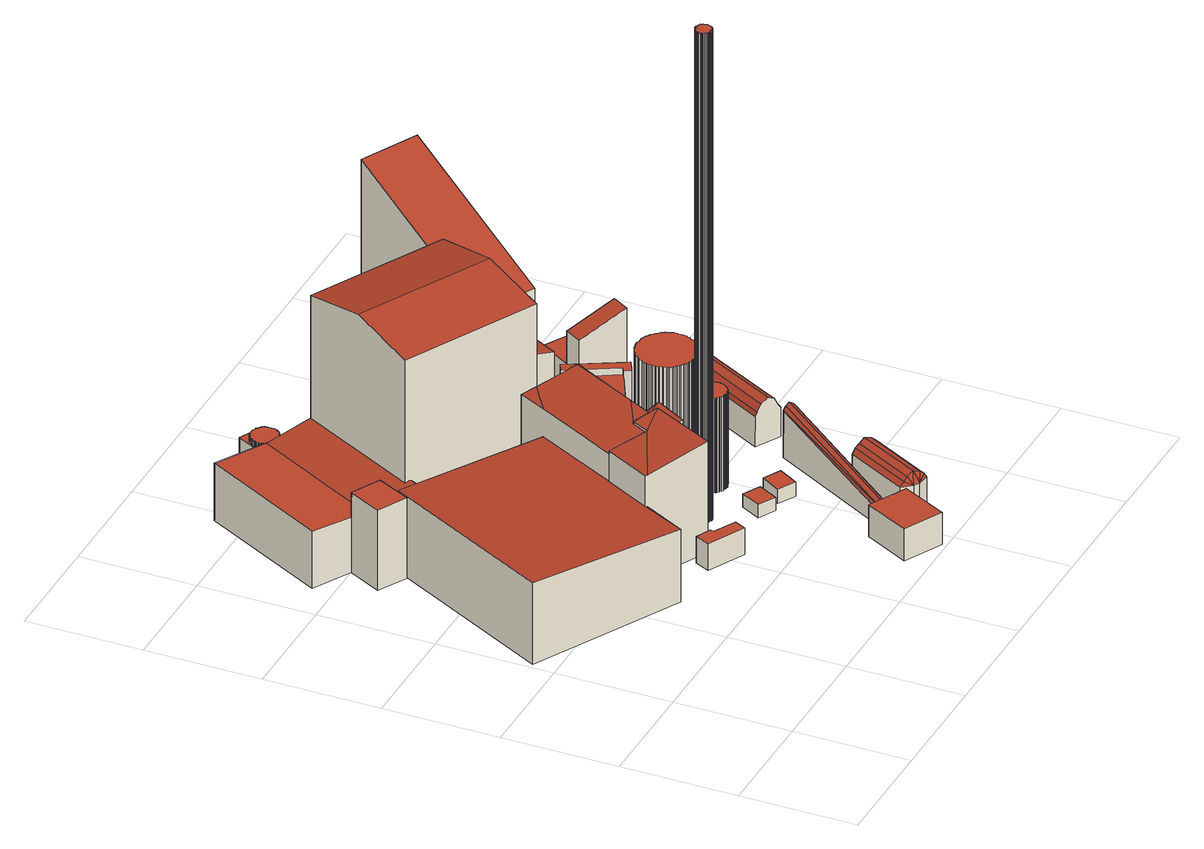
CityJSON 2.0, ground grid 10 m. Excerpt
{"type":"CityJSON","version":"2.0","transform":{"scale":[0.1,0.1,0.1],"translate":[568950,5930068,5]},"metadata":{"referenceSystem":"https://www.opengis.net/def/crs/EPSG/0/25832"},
"CityObjects":{
"building1":{"type":"Building","attributes":{"Grundfläche 2D":"358.483585","Grundhöhe NN":"5.231"},"geometry":[{"type":"Solid","lod":"3","boundaries":[[[[0,1,2,3]],[[4,2,1]],[[5,6,3,2]],[[7,8,9,10,11,12,13,14,15]],[[16,17,18,19]],[[20,21,22,23,24,25]],[[26,24,23]],[[27,24,26]],[[28,29,30,31,32,33,34]],[[35,36,37,38,39,40]],[[41,35,40]],[[42,43,44,45,46,47,48,49,50,51]],[[52,51,50]],[[53,47,46]],[[1,0,54,55]],[[50,4,1,55,56,52]],[[4,50,49,2]],[[2,49,48,5]],[[5,48,36,35,6]],[[57,54,0,3,6,35,41]],[[11,10,58,59]],[[14,13,60,61]],[[14,61,62,15]],[[8,63,64,9]],[[10,9,64,58]],[[25,17,16,65,66,20]],[[17,25,24,18]],[[67,19,18,24,27,68]],[[21,20,66,69]],[[22,21,69,70]],[[23,22,70,71]],[[26,23,71,72]],[[27,26,72,68]],[[30,8,7,31]],[[31,7,15,32]],[[32,15,62,73,33]],[[74,28,34,33,73,75]],[[29,28,74,76]],[[29,76,63,8,30]],[[38,37,77,78]],[[39,38,78,79]],[[40,39,79,80]],[[41,40,80,57]],[[16,19,67,60,13,12,43,42,51,52,56,65]],[[81,53,46,45,44,43,12,11,59]],[[37,36,48,47,53,81,77]],[[72,71,70,69,66,65,56,55,54,57,80,79,78,77,81,59,58,64,63,76,74,75,73,62,61,60,67,68]]]],"semantics":{"surfaces":[{"type":"RoofSurface"},{"type":"WallSurface"},{"type":"GroundSurface"}],"values":[[0,0,0,0,0,0,0,0,0,0,0,0,0,0,1,1,1,1,1,1,1,1,1,1,1,1,1,1,1,1,1,1,1,1,1,1,1,1,1,1,1,1,1,1,1,1,2]]}}]},
"building2":{"type":"Building","attributes":{"Grundfläche 2D":"4.485172","Grundhöhe NN":"5.231"},"geometry":[{"type":"Solid","lod":"3","boundaries":[[[[82,83,84,85,86,87]],[[88,89,87,86]],[[89,90,82,87]],[[90,91,83,82]],[[91,92,84,83]],[[92,93,85,84]],[[93,88,86,85]],[[93,92,91,90,89,88]]]],"semantics":{"surfaces":[{"type":"RoofSurface"},{"type":"WallSurface"},{"type":"GroundSurface"}],"values":[[0,1,1,1,1,1,1,2]]}}]},
"building3":{"type":"Building","attributes":{"Grundfläche 2D":"293.179323","Grundhöhe NN":"5.250"},"children":["building3-1"],"geometry":[{"type":"Solid","lod":"3","boundaries":[[[[94,95,96,97,98,99,100,101]],[[102,103,104,105]],[[106,107,108,109,110,111]],[[112,113,114,115,116,111,110,117,118,119,120]],[[121,122,123,124]],[[125,126,127,128]],[[127,129,130,128]],[[103,102,131,132]],[[104,103,132,133]],[[105,104,133,134]],[[95,94,101,135,136,107,106,111,116,115,114,137,138,96]],[[108,107,136,139]],[[108,139,140,109]],[[119,118,141,142]],[[120,119,142,143]],[[117,122,121,144,141,118]],[[123,122,117,110,109]],[[123,109,140,145,124]],[[121,124,145,144]],[[146,126,125,112,120,143]],[[129,127,126,146,147]],[[129,147,137,114,130]],[[112,125,128,130,114,113]],[[102,105,134,148,149,99,98,97,96,138,131]],[[100,99,149,150]],[[101,100,150,135]],[[131,138,137,147,146,143,142,141,144,145,140,139,136,135,150,149,148,134,133,132]]]],"semantics":{"surfaces":[{"type":"RoofSurface"},{"type":"WallSurface"},{"type":"GroundSurface"}],"values":[[0,0,0,0,0,0,0,1,1,1,1,1,1,1,1,1,1,1,1,1,1,1,1,1,1,1,2]]}}]},
"building3-1":{"type":"BuildingInstallation","parents":["building3"],"geometry":[{"type":"MultiSurface","lod":"3","boundaries":[[[151,152,153,154,155,156,157,158,159,160,161,162,163,164,165,166,167,168,169,170,171,172,173,174,175,176,177,178,179,180,181,182,183,184,185,186,187,188,189,190,191,192,193,194,195,196,197,198,199,200,201,202,203,204,205,206,207,208,209,210,211,212,213,214,215,216,217,218,219,220,221,222,223,224,225,226,227,228]],[[229,230,162,161]],[[231,232,151,228]],[[232,233,152,151]],[[233,234,153,152]],[[234,235,154,153]],[[235,236,155,154]],[[236,237,156,155]],[[237,238,157,156]],[[158,157,238,239]],[[239,240,159,158]],[[240,241,160,159]],[[241,229,161,160]],[[230,242,163,162]],[[242,243,164,163]],[[243,244,165,164]],[[244,245,166,165]],[[245,246,167,166]],[[246,247,168,167]],[[247,248,169,168]],[[248,249,170,169]],[[249,250,171,170]],[[250,251,172,171]],[[251,252,173,172]],[[252,253,174,173]],[[175,174,253,254]],[[254,255,176,175]],[[255,256,177,176]],[[256,257,178,177]],[[257,258,179,178]],[[180,179,258,259]],[[181,180,259,260]],[[260,261,182,181]],[[261,262,183,182]],[[262,263,184,183]],[[263,264,185,184]],[[264,265,186,185]],[[265,266,187,186]],[[266,267,188,187]],[[267,268,189,188]],[[268,269,190,189]],[[269,270,191,190]],[[270,271,192,191]],[[271,272,193,192]],[[272,273,194,193]],[[273,274,195,194]],[[274,275,196,195]],[[275,276,197,196]],[[276,277,198,197]],[[277,278,199,198]],[[278,279,200,199]],[[279,280,201,200]],[[202,201,280,281]],[[281,282,203,202]],[[282,283,204,203]],[[283,284,205,204]],[[284,285,206,205]],[[285,286,207,206]],[[208,207,286,287]],[[287,288,209,208]],[[288,289,210,209]],[[289,290,211,210]],[[290,291,212,211]],[[213,212,291,292]],[[214,213,292,293]],[[215,214,293,294]],[[294,295,216,215]],[[295,296,217,216]],[[296,297,218,217]],[[297,298,219,218]],[[220,219,298,299]],[[221,220,299,300]],[[222,221,300,301]],[[301,302,223,222]],[[302,303,224,223]],[[303,304,225,224]],[[304,305,226,225]],[[305,306,227,226]],[[228,227,306,231]]],"semantics":{"surfaces":[{"type":"RoofSurface"},{"type":"WallSurface"}],"values":[0,1,1,1,1,1,1,1,1,1,1,1,1,1,1,1,1,1,1,1,1,1,1,1,1,1,1,1,1,1,1,1,1,1,1,1,1,1,1,1,1,1,1,1,1,1,1,1,1,1,1,1,1,1,1,1,1,1,1,1,1,1,1,1,1,1,1,1,1,1,1,1,1,1,1,1,1,1,1]}}]},
"building4":{"type":"Building","attributes":{"Grundfläche 2D":"16.718001","Grundhöhe NN":"5.244"},"geometry":[{"type":"Solid","lod":"3","boundaries":[[[[307,308,309,310,311,312,313,314]],[[311,310,315,316]],[[312,311,316,317]],[[313,312,317,318]],[[314,313,318,319]],[[307,314,319,320]],[[308,307,320,321]],[[309,308,321,322]],[[310,309,322,315]],[[321,320,319,318,317,316,315,322]]]],"semantics":{"surfaces":[{"type":"RoofSurface"},{"type":"WallSurface"},{"type":"GroundSurface"}],"values":[[0,1,1,1,1,1,1,1,1,2]]}}]},
"building5":{"type":"Building","attributes":{"Grundfläche 2D":"1.352892","Grundhöhe NN":"5.589"},"geometry":[{"type":"Solid","lod":"3","boundaries":[[[[323,324,325,326,327,328,329,330,331,332,333,334,335,336,337,338,339,340,341,342,343,344,345,346,347,348,349,350,351,352,353,354,355,356,357,358,359,360,361,362,363,364,365,366,367]],[[368,369,326,325]],[[369,370,327,326]],[[370,371,328,327]],[[372,368,325,324]],[[373,374,367,366]],[[374,375,323,367]],[[375,372,324,323]],[[371,376,329,328]],[[376,377,330,329]],[[377,378,331,330]],[[378,379,332,331]],[[379,380,333,332]],[[380,381,334,333]],[[381,382,335,334]],[[382,383,336,335]],[[383,384,337,336]],[[384,385,338,337]],[[385,386,339,338]],[[386,387,340,339]],[[387,388,341,340]],[[388,389,342,341]],[[389,390,343,342]],[[390,391,344,343]],[[391,392,345,344]],[[392,393,346,345]],[[393,394,347,346]],[[394,395,348,347]],[[395,396,349,348]],[[396,397,350,349]],[[397,398,351,350]],[[398,399,352,351]],[[399,400,353,352]],[[400,401,354,353]],[[401,402,355,354]],[[402,403,356,355]],[[403,404,357,356]],[[404,405,358,357]],[[405,406,359,358]],[[406,407,360,359]],[[407,408,361,360]],[[408,409,362,361]],[[409,410,363,362]],[[410,411,364,363]],[[411,412,365,364]],[[412,373,366,365]],[[410,409,408,407,406,405,404,403,402,401,400,399,398,397,396,395,394,393,392,391,390,389,388,387,386,385,384,383,382,381,380,379,378,377,376,371,370,369,368,372,375,374,373,412,411]]]],"semantics":{"surfaces":[{"type":"RoofSurface"},{"type":"WallSurface"},{"type":"GroundSurface"}],"values":[[0,1,1,1,1,1,1,1,1,1,1,1,1,1,1,1,1,1,1,1,1,1,1,1,1,1,1,1,1,1,1,1,1,1,1,1,1,1,1,1,1,1,1,1,1,1,2]]}}]},
"building6":{"type":"Building","attributes":{"Grundfläche 2D":"3.228813","Grundhöhe NN":"5.543"},"geometry":[{"type":"Solid","lod":"3","boundaries":[[[[413,414,415,416]],[[417,418,416,415]],[[418,419,413,416]],[[419,420,414,413]],[[420,417,415,414]],[[420,419,418,417]]]],"semantics":{"surfaces":[{"type":"RoofSurface"},{"type":"WallSurface"},{"type":"GroundSurface"}],"values":[[0,1,1,1,1,2]]}}]},
"building7":{"type":"Building","attributes":{"Grundfläche 2D":"3.281229","Grundhöhe NN":"5.414"},"geometry":[{"type":"Solid","lod":"3","boundaries":[[[[421,422,423,424]],[[425,426,424,423]],[[426,427,421,424]],[[427,428,422,421]],[[428,425,423,422]],[[428,427,426,425]]]],"semantics":{"surfaces":[{"type":"RoofSurface"},{"type":"WallSurface"},{"type":"GroundSurface"}],"values":[[0,1,1,1,1,2]]}}]},
"building8":{"type":"Building","attributes":{"Grundfläche 2D":"4.257480","Grundhöhe NN":"5.231"},"geometry":[{"type":"Solid","lod":"3","boundaries":[[[[429,430,431,432,433,434,435,436,437,438,439,440,441,442,443,444,445,446,447,448,449,450,451,452,453,454,455,456,457,458,459,460,461,462,463,464,465,466,467,468,469,470,471,472,473,474,475,476,477,478,479,480,481,482,483,484,485,486,487,488,489,490,491,492,493,494,495,496,497,498,499,500,501,502,503]],[[504,505,434,433]],[[506,507,501,500]],[[507,508,502,501]],[[508,509,503,502]],[[509,510,429,503]],[[510,511,430,429]],[[511,512,431,430]],[[512,513,432,431]],[[513,504,433,432]],[[505,514,435,434]],[[514,515,436,435]],[[515,516,437,436]],[[516,517,438,437]],[[517,518,439,438]],[[518,519,440,439]],[[519,520,441,440]],[[520,521,442,441]],[[521,522,443,442]],[[522,523,444,443]],[[523,524,445,444]],[[524,525,446,445]],[[525,526,447,446]],[[526,527,448,447]],[[527,528,449,448]],[[528,529,450,449]],[[529,530,451,450]],[[530,531,452,451]],[[531,532,453,452]],[[532,533,454,453]],[[533,534,455,454]],[[534,535,456,455]],[[535,536,457,456]],[[536,537,458,457]],[[537,538,459,458]],[[538,539,460,459]],[[539,540,461,460]],[[540,541,462,461]],[[541,542,463,462]],[[542,543,464,463]],[[543,544,465,464]],[[544,545,466,465]],[[545,546,467,466]],[[546,547,468,467]],[[547,548,469,468]],[[548,549,470,469]],[[549,550,471,470]],[[550,551,472,471]],[[551,552,473,472]],[[552,553,474,473]],[[553,554,475,474]],[[554,555,476,475]],[[555,556,477,476]],[[556,557,478,477]],[[557,558,479,478]],[[558,559,480,479]],[[559,560,481,480]],[[560,561,482,481]],[[561,562,483,482]],[[562,563,484,483]],[[563,564,485,484]],[[564,565,486,485]],[[565,566,487,486]],[[566,567,488,487]],[[567,568,489,488]],[[568,569,490,489]],[[569,570,491,490]],[[570,571,492,491]],[[571,572,493,492]],[[572,573,494,493]],[[573,574,495,494]],[[574,575,496,495]],[[575,576,497,496]],[[576,577,498,497]],[[577,578,499,498]],[[578,506,500,499]],[[508,507,506,578,577,576,575,574,573,572,571,570,569,568,567,566,565,564,563,562,561,560,559,558,557,556,555,554,553,552,551,550,549,548,547,546,545,544,543,542,541,540,539,538,537,536,535,534,533,532,531,530,529,528,527,526,525,524,523,522,521,520,519,518,517,516,515,514,505,504,513,512,511,510,509]]]],"semantics":{"surfaces":[{"type":"RoofSurface"},{"type":"WallSurface"},{"type":"GroundSurface"}],"values":[[0,1,1,1,1,1,1,1,1,1,1,1,1,1,1,1,1,1,1,1,1,1,1,1,1,1,1,1,1,1,1,1,1,1,1,1,1,1,1,1,1,1,1,1,1,1,1,1,1,1,1,1,1,1,1,1,1,1,1,1,1,1,1,1,1,1,1,1,1,1,1,1,1,1,1,1,2]]}}]},
"building9":{"type":"Building","attributes":{"Grundfläche 2D":"13.884445","Grundhöhe NN":"5.354"},"geometry":[{"type":"Solid","lod":"3","boundaries":[[[[579,580,581]],[[579,581,582]],[[583,582,581,584]],[[583,584,585,586]],[[587,586,585,588]],[[581,580,589,590]],[[585,584,581,590,591]],[[588,585,591,592]],[[587,588,592,593]],[[594,595,579,582,583,586,587,593,596]],[[580,579,595,589]],[[589,595,594,596,593,592,591,590]]]],"semantics":{"surfaces":[{"type":"RoofSurface"},{"type":"WallSurface"},{"type":"GroundSurface"}],"values":[[0,0,0,0,0,1,1,1,1,1,1,2]]}}]},
"building10":{"type":"Building","attributes":{"Grundfläche 2D":"16.336227","Grundhöhe NN":"5.290"},"geometry":[{"type":"Solid","lod":"3","boundaries":[[[[597,598,599]],[[600,601,597]],[[602,598,597]],[[597,601,602]],[[603,599,598,604]],[[605,606,600]],[[600,606,607]],[[607,601,600]],[[605,608,609,606]],[[610,609,608]],[[611,612,610]],[[613,609,610]],[[610,612,613]],[[603,604,611]],[[611,604,614]],[[614,612,611]],[[602,614,604,598]],[[614,602,601,612]],[[613,607,606,609]],[[607,613,612,601]],[[597,599,615,616]],[[600,597,616,617]],[[605,600,617,618]],[[608,605,618,619]],[[610,608,619,620]],[[611,610,620,621]],[[603,611,621,622]],[[599,603,622,615]],[[616,615,622,621,620,619,618,617]]]],"semantics":{"surfaces":[{"type":"RoofSurface"},{"type":"WallSurface"},{"type":"GroundSurface"}],"values":[[0,0,0,0,0,0,0,0,0,0,0,0,0,0,0,0,0,0,0,0,1,1,1,1,1,1,1,1,2]]}}]},
"building11":{"type":"Building","attributes":{"Grundfläche 2D":"19.077039","Grundhöhe NN":"5.307"},"geometry":[{"type":"Solid","lod":"3","boundaries":[[[[623,624,625,626,627,628,629,630,631,632,633,634,635,636,637,638,639,640,641,642,643,644,645,646,647,648,649,650,651,652,653,654,655,656,657,658,659,660,661,662,663,664,665,666,667,668,669,670,671,672,673,674,675,676,677,678,679,680,681,682,683,684,685,686,687,688,689,690,691,692,693,694,695,696,697,698,699,700,701,702,703,704,705,706,707,708,709,710,711,712,713,714,715,716,717,718,719,720,721,722]],[[723,724,627,626]],[[724,725,628,627]],[[726,727,717,716]],[[727,728,718,717]],[[728,729,719,718]],[[729,730,720,719]],[[730,731,721,720]],[[731,732,722,721]],[[733,723,626,625]],[[732,734,623,722]],[[734,735,624,623]],[[735,733,625,624]],[[725,736,629,628]],[[736,737,630,629]],[[737,738,631,630]],[[738,739,632,631]],[[739,740,633,632]],[[740,741,634,633]],[[741,742,635,634]],[[742,743,636,635]],[[743,744,637,636]],[[744,745,638,637]],[[745,746,639,638]],[[746,747,640,639]],[[747,748,641,640]],[[748,749,642,641]],[[749,750,643,642]],[[750,751,644,643]],[[751,752,645,644]],[[752,753,646,645]],[[753,754,647,646]],[[754,755,648,647]],[[755,756,649,648]],[[756,757,650,649]],[[757,758,651,650]],[[758,759,652,651]],[[759,760,653,652]],[[760,761,654,653]],[[761,762,655,654]],[[762,763,656,655]],[[763,764,657,656]],[[764,765,658,657]],[[765,766,659,658]],[[766,767,660,659]],[[767,768,661,660]],[[768,769,662,661]],[[769,770,663,662]],[[770,771,664,663]],[[771,772,665,664]],[[772,773,666,665]],[[773,774,667,666]],[[774,775,668,667]],[[775,776,669,668]],[[776,777,670,669]],[[777,778,671,670]],[[778,779,672,671]],[[779,780,673,672]],[[780,781,674,673]],[[781,782,675,674]],[[782,783,676,675]],[[783,784,677,676]],[[784,785,678,677]],[[785,786,679,678]],[[786,787,680,679]],[[787,788,681,680]],[[788,789,682,681]],[[789,790,683,682]],[[790,791,684,683]],[[791,792,685,684]],[[792,793,686,685]],[[793,794,687,686]],[[794,795,688,687]],[[795,796,689,688]],[[796,797,690,689]],[[797,798,691,690]],[[798,799,692,691]],[[799,800,693,692]],[[800,801,694,693]],[[801,802,695,694]],[[802,803,696,695]],[[803,804,697,696]],[[804,805,698,697]],[[805,806,699,698]],[[806,807,700,699]],[[807,808,701,700]],[[808,809,702,701]],[[809,810,703,702]],[[810,811,704,703]],[[811,812,705,704]],[[812,813,706,705]],[[813,814,707,706]],[[814,815,708,707]],[[815,816,709,708]],[[816,817,710,709]],[[817,818,711,710]],[[818,819,712,711]],[[819,820,713,712]],[[820,821,714,713]],[[821,822,715,714]],[[822,726,716,715]],[[730,729,728,727,726,822,821,820,819,818,817,816,815,814,813,812,811,810,809,808,807,806,805,804,803,802,801,800,799,798,797,796,795,794,793,792,791,790,789,788,787,786,785,784,783,782,781,780,779,778,777,776,775,774,773,772,771,770,769,768,767,766,765,764,763,762,761,760,759,758,757,756,755,754,753,752,751,750,749,748,747,746,745,744,743,742,741,740,739,738,737,736,725,724,723,733,735,734,732,731]]]],"semantics":{"surfaces":[{"type":"RoofSurface"},{"type":"WallSurface"},{"type":"GroundSurface"}],"values":[[0,1,1,1,1,1,1,1,1,1,1,1,1,1,1,1,1,1,1,1,1,1,1,1,1,1,1,1,1,1,1,1,1,1,1,1,1,1,1,1,1,1,1,1,1,1,1,1,1,1,1,1,1,1,1,1,1,1,1,1,1,1,1,1,1,1,1,1,1,1,1,1,1,1,1,1,1,1,1,1,1,1,1,1,1,1,1,1,1,1,1,1,1,1,1,1,1,1,1,1,1,2]]}}]},
"building12":{"type":"Building","attributes":{"Grundfläche 2D":"7.516652","Grundhöhe NN":"5.339"},"geometry":[{"type":"Solid","lod":"3","boundaries":[[[[823,824,825,826]],[[827,828,826,825]],[[828,829,823,826]],[[829,830,824,823]],[[830,827,825,824]],[[830,829,828,827]]]],"semantics":{"surfaces":[{"type":"RoofSurface"},{"type":"WallSurface"},{"type":"GroundSurface"}],"values":[[0,1,1,1,1,2]]}}]},
"building13":{"type":"Building","attributes":{"Grundfläche 2D":"17.833824","Grundhöhe NN":"5.339"},"geometry":[{"type":"Solid","lod":"3","boundaries":[[[[831,832,833,834]],[[835,836,834,833]],[[836,837,831,834]],[[837,838,832,831]],[[838,835,833,832]],[[838,837,836,835]]]],"semantics":{"surfaces":[{"type":"RoofSurface"},{"type":"WallSurface"},{"type":"GroundSurface"}],"values":[[0,1,1,1,1,2]]}}]},
"building14":{"type":"Building","attributes":{"Grundfläche 2D":"24.179763","Grundhöhe NN":"5.398"},"geometry":[{"type":"Solid","lod":"3","boundaries":[[[[839,840,841,842]],[[843,839,842,844]],[[845,843,844,846]],[[847,845,846,848]],[[849,847,848,850]],[[851,849,850,852]],[[853,852,850,848,846,844,842,841,854,855]],[[851,852,853,856]],[[857,858,840,839,843,845,847,849,851,856,859]],[[841,840,858,854]],[[859,856,853,855,854,858,857]]]],"semantics":{"surfaces":[{"type":"RoofSurface"},{"type":"WallSurface"},{"type":"GroundSurface"}],"values":[[0,0,0,0,0,0,1,1,1,1,2]]}}]},
"building15":{"type":"Building","attributes":{"Grundfläche 2D":"13.211197","Grundhöhe NN":"5.376"},"geometry":[{"type":"Solid","lod":"3","boundaries":[[[[860,861,862,863]],[[864,865,863,862]],[[865,866,860,863]],[[866,867,861,860]],[[867,864,862,861]],[[867,866,865,864]]]],"semantics":{"surfaces":[{"type":"RoofSurface"},{"type":"WallSurface"},{"type":"GroundSurface"}],"values":[[0,1,1,1,1,2]]}}]},
"building16":{"type":"Building","attributes":{"Grundfläche 2D":"79.779699","Grundhöhe NN":"5.296"},"geometry":[{"type":"Solid","lod":"3","boundaries":[[[[868,869,870,871]],[[872,873,871,870]],[[873,874,868,871]],[[874,875,869,868]],[[875,872,870,869]],[[875,874,873,872]]]],"semantics":{"surfaces":[{"type":"RoofSurface"},{"type":"WallSurface"},{"type":"GroundSurface"}],"values":[[0,1,1,1,1,2]]}}]}
},
"vertices":[
[204,163,103],[233,218,102],[204,214,99],[151,190,96],[212,229,99],[171,231,96],[150,191,96],[310,282,70],[287,324,70],[287,325,70],[260,311,70],[264,304,70],[269,301,70],[267,298,70],[283,268,70],[307,280,70],[238,243,67],[262,230,67],[269,245,67],[246,257,67],[244,240,56],[241,234,56],[275,216,67],[290,243,67],[269,245,62],[262,230,62],[254,261,55],[251,255,55],[320,280,76],[295,328,76],[287,324,76],[310,282,76],[307,280,76],[309,274,76],[313,276,76],[150,191,68],[171,231,68],[208,303,68],[82,368,76],[5,220,76],[132,153,68],[151,190,68],[249,264,99],[269,301,99],[264,304,98],[258,307,97],[234,320,94],[208,303,93],[171,231,93],[204,214,97],[212,229,97],[238,243,99],[227,221,99],[220,327,93],[204,163,2],[233,218,2],[227,221,2],[151,190,2],[260,311,2],[264,304,2],[267,298,2],[283,268,2],[307,280,2],[287,324,2],[287,325,2],[238,243,2],[244,240,2],[246,257,2],[251,255,2],[241,234,2],[275,216,2],[290,243,2],[254,261,2],[309,274,2],[320,280,2],[313,276,2],[295,328,2],[208,303,2],[82,368,2],[5,220,2],[132,153,2],[220,327,2],
[218,146,26],[199,156,26],[200,159,26],[187,165,26],[181,152,26],[213,136,26],[181,152,2],[213,136,2],[218,146,2],[199,156,2],[200,159,2],[187,165,2],
[138,501,42],[152,494,42],[155,492,42],[167,514,42],[167,515,42],[170,520,42],[148,531,42],[134,504,42],[159,499,32],[172,492,30],[180,507,30],[167,514,32],[134,504,52],[90,526,54],[33,418,54],[66,400,52],[78,394,52],[135,503,52],[120,379,57],[147,431,57],[174,483,57],[152,494,54],[138,501,52],[91,387,54],[81,369,54],[112,353,58],[125,377,58],[76,358,75],[91,387,75],[66,400,75],[51,371,75],[120,379,169],[234,320,169],[261,372,181],[147,431,181],[288,423,169],[174,483,169],[159,499,2],[172,492,2],[180,507,2],[167,514,2],[134,504,2],[90,526,2],[174,483,2],[155,492,2],[33,418,2],[66,400,2],[81,369,2],[112,353,2],[125,377,2],[76,358,2],[51,371,2],[234,320,2],[288,423,2],[167,515,2],[170,520,2],[148,531,2],
[162,517,47],[162,518,47],[161,518,47],[161,519,47],[160,519,47],[160,520,47],[159,520,47],[159,521,47],[158,521,47],[158,522,47],[157,522,47],[156,522,47],[155,523,47],[154,523,47],[153,523,47],[152,523,47],[151,523,47],[150,523,47],[149,523,47],[148,523,47],[148,522,47],[147,522,47],[146,522,47],[146,521,47],[145,521,47],[144,520,47],[143,519,47],[143,518,47],[142,518,47],[142,517,47],[141,517,47],[141,516,47],[141,515,47],[141,514,47],[140,513,47],[140,512,47],[140,511,47],[140,510,47],[140,509,47],[141,509,47],[141,508,47],[141,507,47],[142,506,47],[142,505,47],[143,504,47],[144,503,47],[145,502,47],[146,502,47],[146,501,47],[147,501,47],[148,501,47],[149,500,47],[150,500,47],[151,500,47],[152,500,47],[153,500,47],[154,500,47],[155,500,47],[156,501,47],[157,501,47],[158,502,47],[159,502,47],[160,503,47],[161,504,47],[161,505,47],[162,505,47],[162,506,47],[163,507,47],[163,508,47],[163,509,47],[163,510,47],[163,511,47],[163,512,47],[163,513,47],[163,514,47],[163,515,47],[163,516,47],[162,516,47],[157,522,42],[156,522,42],[162,516,42],[162,517,42],[162,518,42],[161,518,42],[161,519,42],[160,519,42],[160,520,42],[159,520,42],[159,521,42],[158,521,42],[158,522,42],[155,523,42],[154,523,42],[153,523,42],[152,523,42],[151,523,42],[150,523,42],[149,523,42],[148,523,42],[148,522,42],[147,522,42],[146,522,42],[146,521,42],[145,521,42],[144,520,42],[143,519,42],[143,518,42],[142,518,42],[142,517,42],[141,517,42],[141,516,42],[141,515,42],[141,514,42],[140,513,42],[140,512,42],[140,511,42],[140,510,42],[140,509,42],[141,509,42],[141,508,42],[141,507,42],[142,506,42],[142,505,42],[143,504,42],[144,503,42],[145,502,42],[146,502,42],[146,501,42],[147,501,42],[148,501,42],[149,500,42],[150,500,42],[151,500,42],[152,500,42],[153,500,42],[154,500,42],[155,500,42],[156,501,42],[157,501,42],[158,502,42],[159,502,42],[160,503,42],[161,504,42],[161,505,42],[162,505,42],[162,506,42],[163,507,42],[163,508,42],[163,509,42],[163,510,42],[163,511,42],[163,512,42],[163,513,42],[163,514,42],[163,515,42],[163,516,42],
[288,53,31],[287,54,31],[275,60,31],[255,21,31],[288,4,31],[308,43,31],[296,49,31],[295,50,31],[255,21,2],[288,4,2],[308,43,2],[296,49,2],[295,50,2],[288,53,2],[287,54,2],[275,60,2],
[242,190,452],[241,190,452],[240,190,452],[240,189,452],[239,189,452],[238,189,452],[237,188,452],[236,188,452],[236,187,452],[235,186,452],[235,185,452],[234,184,452],[234,183,452],[234,182,452],[235,182,452],[235,181,452],[235,180,452],[236,179,452],[236,178,452],[237,178,452],[238,177,452],[239,177,452],[240,177,452],[240,176,452],[241,176,452],[242,176,452],[242,177,452],[243,177,452],[244,177,452],[245,178,452],[246,178,452],[246,179,452],[247,180,452],[247,181,452],[247,182,452],[248,183,452],[247,184,452],[247,185,452],[247,186,452],[246,187,452],[246,188,452],[245,188,452],[244,189,452],[243,189,452],[242,189,452],[240,190,6],[240,189,6],[239,189,6],[238,189,6],[241,190,6],[243,189,6],[242,189,6],[242,190,6],[237,188,6],[236,188,6],[236,187,6],[235,186,6],[235,185,6],[234,184,6],[234,183,6],[234,182,6],[235,182,6],[235,181,6],[235,180,6],[236,179,6],[236,178,6],[237,178,6],[238,177,6],[239,177,6],[240,177,6],[240,176,6],[241,176,6],[242,176,6],[242,177,6],[243,177,6],[244,177,6],[245,178,6],[246,178,6],[246,179,6],[247,180,6],[247,181,6],[247,182,6],[248,183,6],[247,184,6],[247,185,6],[247,186,6],[246,187,6],[246,188,6],[245,188,6],[244,189,6],
[284,155,17],[269,163,17],[260,146,17],[275,138,17],[260,146,5],[275,138,5],[284,155,5],[269,163,5],
[311,150,17],[296,158,17],[286,141,17],[301,133,17],[286,141,4],[301,133,4],[311,150,4],[296,158,4],
[293,211,88],[292,211,88],[291,211,88],[291,210,88],[290,210,88],[289,210,88],[288,210,88],[287,209,88],[286,208,88],[285,208,88],[285,207,88],[284,207,88],[284,206,88],[283,206,88],[283,205,88],[282,204,88],[282,203,88],[282,202,88],[281,201,88],[281,200,88],[281,199,88],[281,198,88],[281,197,88],[282,196,88],[282,195,88],[282,194,88],[283,193,88],[283,192,88],[284,192,88],[284,191,88],[285,190,88],[286,190,88],[287,189,88],[288,188,88],[289,188,88],[290,188,88],[291,188,88],[291,187,88],[292,187,88],[293,187,88],[294,187,88],[295,188,88],[296,188,88],[297,188,88],[298,188,88],[299,189,88],[300,190,88],[301,191,88],[302,192,88],[303,193,88],[303,194,88],[304,195,88],[304,196,88],[304,197,88],[304,198,88],[305,198,88],[305,199,88],[305,200,88],[304,200,88],[304,201,88],[304,202,88],[304,203,88],[303,204,88],[303,205,88],[302,206,88],[301,207,88],[301,208,88],[300,208,88],[299,209,88],[298,209,88],[298,210,88],[297,210,88],[296,210,88],[295,210,88],[294,211,88],[290,210,2],[289,210,2],[297,210,2],[296,210,2],[295,210,2],[294,211,2],[293,211,2],[292,211,2],[291,211,2],[291,210,2],[288,210,2],[287,209,2],[286,208,2],[285,208,2],[285,207,2],[284,207,2],[284,206,2],[283,206,2],[283,205,2],[282,204,2],[282,203,2],[282,202,2],[281,201,2],[281,200,2],[281,199,2],[281,198,2],[281,197,2],[282,196,2],[282,195,2],[282,194,2],[283,193,2],[283,192,2],[284,192,2],[284,191,2],[285,190,2],[286,190,2],[287,189,2],[288,188,2],[289,188,2],[290,188,2],[291,188,2],[291,187,2],[292,187,2],[293,187,2],[294,187,2],[295,188,2],[296,188,2],[297,188,2],[298,188,2],[299,189,2],[300,190,2],[301,191,2],[302,192,2],[303,193,2],[303,194,2],[304,195,2],[304,196,2],[304,197,2],[304,198,2],[305,198,2],[305,199,2],[305,200,2],[304,200,2],[304,201,2],[304,202,2],[304,203,2],[303,204,2],[303,205,2],[302,206,2],[301,207,2],[301,208,2],[300,208,2],[299,209,2],[298,209,2],[298,210,2],
[347,164,47],[287,54,16],[288,53,19],[349,163,50],[351,161,53],[291,52,22],[295,50,19],[355,159,50],[357,158,47],[296,49,16],[287,54,4],[288,53,4],[295,50,4],[296,49,4],[357,158,4],[349,163,4],[347,164,4],[355,159,4],
[317,41,29],[313,47,33],[310,49,29],[322,38,29],[321,43,39],[316,46,36],[338,102,29],[341,101,33],[332,37,29],[330,38,33],[327,40,36],[360,91,29],[358,92,33],[355,98,29],[348,102,29],[349,97,39],[355,94,36],[344,99,36],[310,49,3],[317,41,3],[322,38,3],[332,37,3],[360,91,3],[355,98,3],[348,102,3],[338,102,3],
[337,282,70],[336,281,70],[335,280,70],[334,279,70],[334,277,70],[333,276,70],[332,274,70],[332,273,70],[332,272,70],[331,270,70],[331,268,70],[331,267,70],[331,265,70],[331,264,70],[331,262,70],[331,261,70],[332,259,70],[332,258,70],[333,256,70],[333,255,70],[334,254,70],[335,252,70],[336,251,70],[337,250,70],[338,249,70],[339,248,70],[340,247,70],[342,246,70],[343,245,70],[344,244,70],[346,243,70],[347,243,70],[348,242,70],[350,242,70],[352,242,70],[353,241,70],[355,241,70],[356,241,70],[358,241,70],[359,242,70],[361,242,70],[362,242,70],[364,243,70],[365,243,70],[367,244,70],[368,245,70],[369,245,70],[371,246,70],[372,247,70],[373,248,70],[374,250,70],[375,251,70],[376,252,70],[377,253,70],[377,255,70],[378,256,70],[379,257,70],[379,259,70],[380,260,70],[380,262,70],[380,263,70],[380,265,70],[380,267,70],[380,268,70],[380,270,70],[380,271,70],[379,273,70],[379,274,70],[378,276,70],[378,277,70],[377,278,70],[376,280,70],[375,281,70],[374,282,70],[373,283,70],[372,284,70],[371,285,70],[370,286,70],[368,287,70],[367,288,70],[365,289,70],[364,289,70],[363,290,70],[361,290,70],[360,290,70],[358,290,70],[356,291,70],[355,291,70],[353,291,70],[352,290,70],[350,290,70],[349,290,70],[347,289,70],[346,289,70],[344,288,70],[343,287,70],[342,286,70],[341,286,70],[339,285,70],[338,284,70],[334,279,3],[334,277,3],[333,276,3],[346,289,3],[344,288,3],[343,287,3],[342,286,3],[341,286,3],[339,285,3],[338,284,3],[335,280,3],[337,282,3],[336,281,3],[332,274,3],[332,273,3],[332,272,3],[331,270,3],[331,268,3],[331,267,3],[331,265,3],[331,264,3],[331,262,3],[331,261,3],[332,259,3],[332,258,3],[333,256,3],[333,255,3],[334,254,3],[335,252,3],[336,251,3],[337,250,3],[338,249,3],[339,248,3],[340,247,3],[342,246,3],[343,245,3],[344,244,3],[346,243,3],[347,243,3],[348,242,3],[350,242,3],[352,242,3],[353,241,3],[355,241,3],[356,241,3],[358,241,3],[359,242,3],[361,242,3],[362,242,3],[364,243,3],[365,243,3],[367,244,3],[368,245,3],[369,245,3],[371,246,3],[372,247,3],[373,248,3],[374,250,3],[375,251,3],[376,252,3],[377,253,3],[377,255,3],[378,256,3],[379,257,3],[379,259,3],[380,260,3],[380,262,3],[380,263,3],[380,265,3],[380,267,3],[380,268,3],[380,270,3],[380,271,3],[379,273,3],[379,274,3],[378,276,3],[378,277,3],[377,278,3],[376,280,3],[375,281,3],[374,282,3],[373,283,3],[372,284,3],[371,285,3],[370,286,3],[368,287,3],[367,288,3],[365,289,3],[364,289,3],[363,290,3],[361,290,3],[360,290,3],[358,290,3],[356,291,3],[355,291,3],[353,291,3],[352,290,3],[350,290,3],[349,290,3],[347,289,3],
[367,315,97],[327,337,85],[319,323,85],[359,301,97],[319,323,3],[359,301,3],[367,315,3],[327,337,3],
[360,395,56],[327,412,66],[305,369,66],[337,352,56],[305,369,3],[337,352,3],[360,395,3],[327,412,3],
[371,180,35],[373,178,31],[421,268,31],[418,269,35],[368,181,41],[415,271,41],[363,184,44],[410,274,44],[357,187,41],[405,277,41],[354,189,35],[401,279,35],[352,190,31],[400,279,31],[400,279,4],[421,268,4],[401,279,4],[352,190,4],[357,187,4],[373,178,4],[354,189,4],
[359,344,29],[387,329,29],[407,366,29],[380,381,29],[407,366,4],[380,381,4],[359,344,4],[387,329,4],
[470,527,129],[421,552,129],[354,423,63],[403,398,63],[354,423,3],[403,398,3],[470,527,3],[421,552,3]
]}
